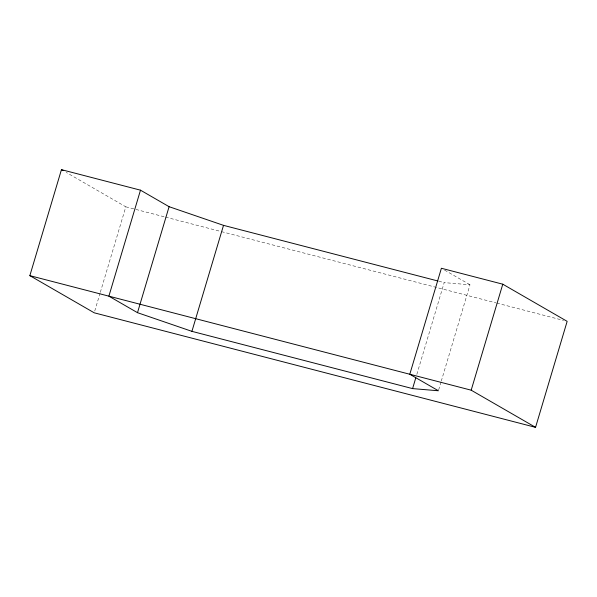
<?xml version="1.0" encoding="UTF-8"?>
<svg xmlns="http://www.w3.org/2000/svg" width="597" height="597" viewBox="0 0 597 597"><rect width="100%" height="100%" fill="white"/><g stroke="black" fill="none" stroke-linecap="round" stroke-linejoin="round"><path stroke-width="0.45" stroke-dasharray="2.98 2.24" d="M94.751 311.03L100.065 293.217M100.326 292.321L125.818 206.816L66.274 172.443M416.84 374.364L444.19 282.62L470.003 284.776L441.325 380.968M438.668 389.878L441.064 381.864M438.78 281.217L444.19 282.62M125.818 206.816L164.623 216.89M165.526 217.121L220.584 231.412M221.487 231.643L495.853 302.843M496.756 303.082L563.538 320.41M444.571 270.098L470.003 284.776"/><path stroke-width="0.9" d="M140.489 190.174L108.885 296.164L137.497 312.679L191.921 331.35L412.587 388.61L438.407 390.766L409.796 374.252L441.392 268.262L502.778 284.194L567.15 321.35L535.554 427.34L94.222 312.806L29.85 275.65L61.446 169.66L140.489 190.174L169.093 206.689L223.517 225.353L437.885 280.986M137.497 312.679L169.093 206.689M191.921 331.35L223.517 225.353M412.587 388.61L415.773 377.923M535.554 427.34L471.182 390.184L502.778 284.194M29.85 275.65L471.182 390.184M61.446 169.66L63.058 170.585"/></g></svg>
